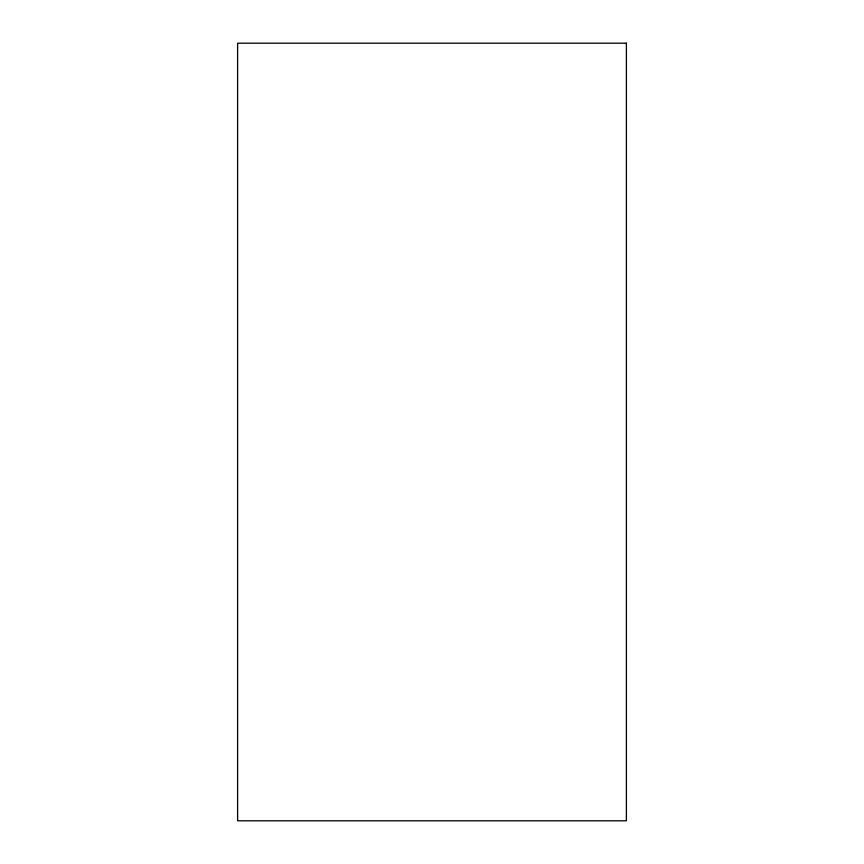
<?xml version="1.0" encoding="UTF-8"?>
<svg xmlns="http://www.w3.org/2000/svg" width="864" height="864" viewBox="0 0 864 864"><rect width="100%" height="100%" fill="white"/><g stroke="black" fill="none" stroke-linecap="round" stroke-linejoin="round"><path stroke-width="1.3" d="M626.4 43.2L237.6 43.2L237.6 820.8L626.4 820.8L626.4 43.2"/></g></svg>
